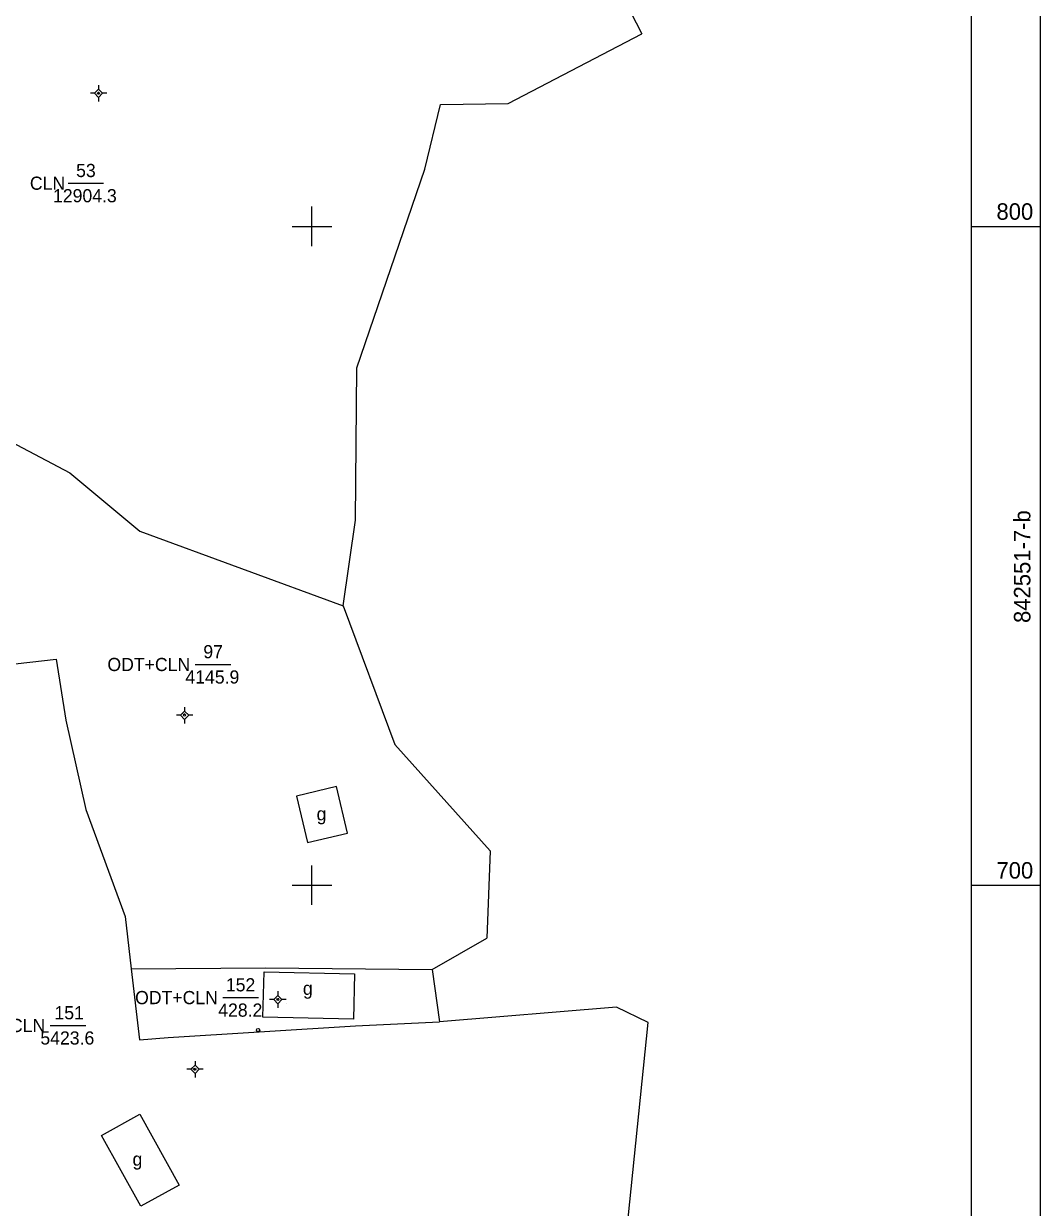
# Model space of a CAD drawing. Extents: x 550890 to 551618, y 1839259 to 1840146.
# Drawn here: x 551456.3 to 551610.5, y 1839651 to 1839830.8 of the extents above; entities that cross this region are included whole.
import ezdxf

# ---------------------------------------------------------------- set-up
doc = ezdxf.new("R2010")
doc.units = 0
for name, color, linetype in [('Level 10', 7, 'Continuous'), ('Level 11', 7, 'Continuous'), ('Level 13', 7, 'Continuous'), ('Level 14', 7, 'Continuous'), ('Level 15', 7, 'Continuous'), ('Level 16', 7, 'Continuous'), ('Level 2', 7, 'Continuous'), ('Level 23', 7, 'Continuous'), ('Level 4', 7, 'Continuous'), ('Level 63', 7, 'Continuous'), ('Level 7', 7, 'Continuous')]:
    doc.layers.add(name, color=color, linetype=linetype)

# ---------------------------------------------------------------- blocks, each defined once
blk = doc.blocks.new('MOCQH')
at = {"layer": 'Level 7'}
blk.add_circle((0, 0), 0.25, dxfattribs=at)

msp = doc.modelspace()

# ---------------------------------------------------------------- linework, layer by layer
at = {"layer": 'Level 10'}
for points in [[(551504.76, 1839742.42), (551506.61, 1839755.4), (551506.82, 1839778.53), (551517.14, 1839808.66), (551519.51, 1839818.52), (551529.77, 1839818.66), (551550.03, 1839829.23)], [(551431.92, 1839779.12), (551463.27, 1839762.6), (551473.88, 1839753.73), (551504.76, 1839742.42)], [(551504.76, 1839742.42), (551512.56, 1839721.37), (551527.04, 1839705.21), (551526.56, 1839691.98)], [(551444.72, 1839732.43), (551461.23, 1839734.3), (551462.66, 1839725.05), (551465.72, 1839711.47), (551471.66, 1839695.24), (551472.58, 1839687.31)], [(551472.58, 1839687.31), (551492.98, 1839687.47), (551518.27, 1839687.18)], [(551472.58, 1839687.31), (551473.84, 1839676.54), (551478.22, 1839676.9), (551506.61, 1839678.63), (551519.35, 1839679.28)]]:
    msp.add_lwpolyline(points, dxfattribs=at)
at = {"layer": 'Level 11'}
for p, q in [((551467.64, 1839820.82), (551467.01, 1839820.19)), ((551467.64, 1839821.44), (551467.64, 1839820.82)), ((551468.26, 1839820.19), (551467.64, 1839820.82)), ((551467.01, 1839820.19), (551466.39, 1839820.19)), ((551467.01, 1839820.19), (551467.64, 1839819.57)), ((551467.64, 1839819.57), (551468.26, 1839820.19)), ((551467.64, 1839819.57), (551467.64, 1839818.94)), ((551468.89, 1839820.19), (551468.26, 1839820.19)), ((551480.69, 1839727.04), (551480.69, 1839726.41)), ((551480.07, 1839725.79), (551479.44, 1839725.79)), ((551480.69, 1839726.41), (551480.07, 1839725.79)), ((551480.07, 1839725.79), (551480.69, 1839725.16)), ((551481.32, 1839725.79), (551480.69, 1839726.41)), ((551480.69, 1839725.16), (551481.32, 1839725.79)), ((551480.69, 1839725.16), (551480.69, 1839724.54)), ((551481.94, 1839725.79), (551481.32, 1839725.79)), ((551494.84, 1839683.89), (551494.84, 1839683.26)), ((551494.21, 1839682.64), (551493.59, 1839682.64)), ((551494.84, 1839683.26), (551494.21, 1839682.64)), ((551494.21, 1839682.64), (551494.84, 1839682.01)), ((551495.46, 1839682.64), (551494.84, 1839683.26)), ((551494.84, 1839682.01), (551495.46, 1839682.64)), ((551494.84, 1839682.01), (551494.84, 1839681.39)), ((551496.09, 1839682.64), (551495.46, 1839682.64)), ((551482.27, 1839673.3), (551482.27, 1839672.67)), ((551481.64, 1839672.05), (551481.02, 1839672.05)), ((551482.27, 1839672.67), (551481.64, 1839672.05)), ((551481.64, 1839672.05), (551482.27, 1839671.42)), ((551482.89, 1839672.05), (551482.27, 1839672.67)), ((551482.27, 1839671.42), (551482.89, 1839672.05)), ((551482.27, 1839671.42), (551482.27, 1839670.8)), ((551483.52, 1839672.05), (551482.89, 1839672.05))]:
    msp.add_line(p, q, dxfattribs=at)
for centre in [(551467.64, 1839820.19), (551480.69, 1839725.79), (551494.84, 1839682.64), (551482.26, 1839672.05)]:
    msp.add_circle(centre, 0.15, dxfattribs=at)
at = {"layer": 'Level 13'}
for p, q in [((551463.01, 1839806.55), (551468.41, 1839806.55)), ((551465.42, 1839806.49), (551465.42, 1839806.49)), ((551482.31, 1839733.5), (551487.71, 1839733.5)), ((551484.73, 1839733.44), (551484.73, 1839733.44)), ((551486.51, 1839682.94), (551491.91, 1839682.94)), ((551496.08, 1839682.04), (551496.08, 1839682.04)), ((551460.32, 1839678.71), (551465.72, 1839678.71))]:
    msp.add_line(p, q, dxfattribs=at)
at = {"layer": 'Level 14'}
for points in [[(551499.31, 1839706.48), (551505.4, 1839707.91), (551503.75, 1839714.96), (551497.66, 1839713.53)], [(551506.3, 1839679.64), (551492.58, 1839679.95), (551492.74, 1839686.85), (551506.46, 1839686.54)], [(551479.87, 1839654.49), (551474.07, 1839651.27), (551468.1, 1839662.03), (551473.9, 1839665.25)]]:
    msp.add_lwpolyline(points, close=True, dxfattribs=at)
at = {"layer": 'Level 23'}
for q in [(551526.56, 1839691.98), (551519.35, 1839679.28)]:
    msp.add_line((551518.27, 1839687.18), q, dxfattribs=at)
for points in [[(551536.48, 1839869.75), (551537.7, 1839860.21), (551540.9, 1839849.44), (551544.88, 1839839.29), (551550.03, 1839829.23)], [(551547.53, 1839645.03), (551551.03, 1839679.17), (551546.21, 1839681.51), (551519.35, 1839679.28)]]:
    msp.add_lwpolyline(points, dxfattribs=at)
at = {"layer": 'Level 63'}
msp.add_lwpolyline([(550889.5, 1840110.5), (551610.5, 1840110.5), (551610.5, 1839389.5), (550889.5, 1839389.5)], close=True, dxfattribs=at)
for points in [[(551383.96, 1840100), (551600, 1840100), (551600, 1839400), (550900, 1839400), (550900, 1840100), (551379.89, 1840100)], [(551500, 1839797), (551500, 1839803)], [(551497, 1839800), (551503, 1839800)], [(551600, 1839800), (551610.5, 1839800)], [(551500, 1839697), (551500, 1839703)], [(551497, 1839700), (551503, 1839700)], [(551600, 1839700), (551610.5, 1839700)]]:
    msp.add_lwpolyline(points, dxfattribs=at)

# ---------------------------------------------------------------- block references
at = {"layer": 'Level 7', "xscale": 1.0000093132415668, "yscale": 1.0000093132415668}
msp.add_blockref('MOCQH', (551491.84, 1839678.01), dxfattribs=at)

# ---------------------------------------------------------------- texts
at = {"layer": 'Level 13'}
for s, p in [('53', (551464.23, 1839807.48)), ('97', (551483.53, 1839734.44)), ('152', (551486.95, 1839683.88)), ('151', (551460.95, 1839679.64))]:
    msp.add_text(s, height=2, dxfattribs=at).set_placement(p)
at = {"layer": 'Level 15'}
for s, p in [('LNK', (551467.49, 1839820.32)), ('53', (551467.56, 1839820.44)), ('Khối 2', (551467.44, 1839820.08)), ('.', (551467.62, 1839820.2)), ('ODT+CLN', (551480.35, 1839725.91)), ('Lê Trung', (551480.41, 1839725.79)), ('Khối 2', (551480.5, 1839725.67)), ('97', (551480.61, 1839726.03)), ('Hồ Quang Đặng', (551494.34, 1839682.64)), ('ODT+CLN', (551494.49, 1839682.76)), ('Khối 2', (551494.64, 1839682.52)), ('152', (551494.73, 1839682.88)), ('Đinh Thế Thao', (551481.82, 1839672.05)), ('ODT+CLN', (551481.92, 1839672.17)), ('Khối 2', (551482.07, 1839671.93)), ('151', (551482.16, 1839672.29))]:
    msp.add_text(s, height=0.1, dxfattribs=at).set_placement(p)
at = {"layer": 'Level 16'}
for p in [(551500.72, 1839709.83), (551498.64, 1839683.35), (551472.79, 1839657.42)]:
    msp.add_text('g', height=2, dxfattribs=at).set_placement(p)
at = {"layer": 'Level 2'}
for s, p in [('CLN', (551457.22, 1839805.55)), ('ODT+CLN', (551468.98, 1839732.5)), ('ODT+CLN', (551473.18, 1839681.94)), ('ODT+CLN', (551446.99, 1839677.71))]:
    msp.add_text(s, height=2, dxfattribs=at).set_placement(p)
at = {"layer": 'Level 4'}
for s, p in [('12904.3', (551460.73, 1839803.65)), ('4145.9', (551480.81, 1839730.6)), ('428.2', (551485.79, 1839680.04)), ('5423.6', (551458.81, 1839675.81))]:
    msp.add_text(s, height=2, dxfattribs=at).set_placement(p)
at = {"layer": 'Level 63'}
for s, p in [('800', (551603.85, 1839801)), ('700', (551603.85, 1839701))]:
    msp.add_text(s, height=2.5, dxfattribs=at).set_placement(p)
msp.add_text('842551-7-b', height=2.5, rotation=90, dxfattribs=at).set_placement((551609, 1839739.8))

doc.saveas('drawing.dxf')
